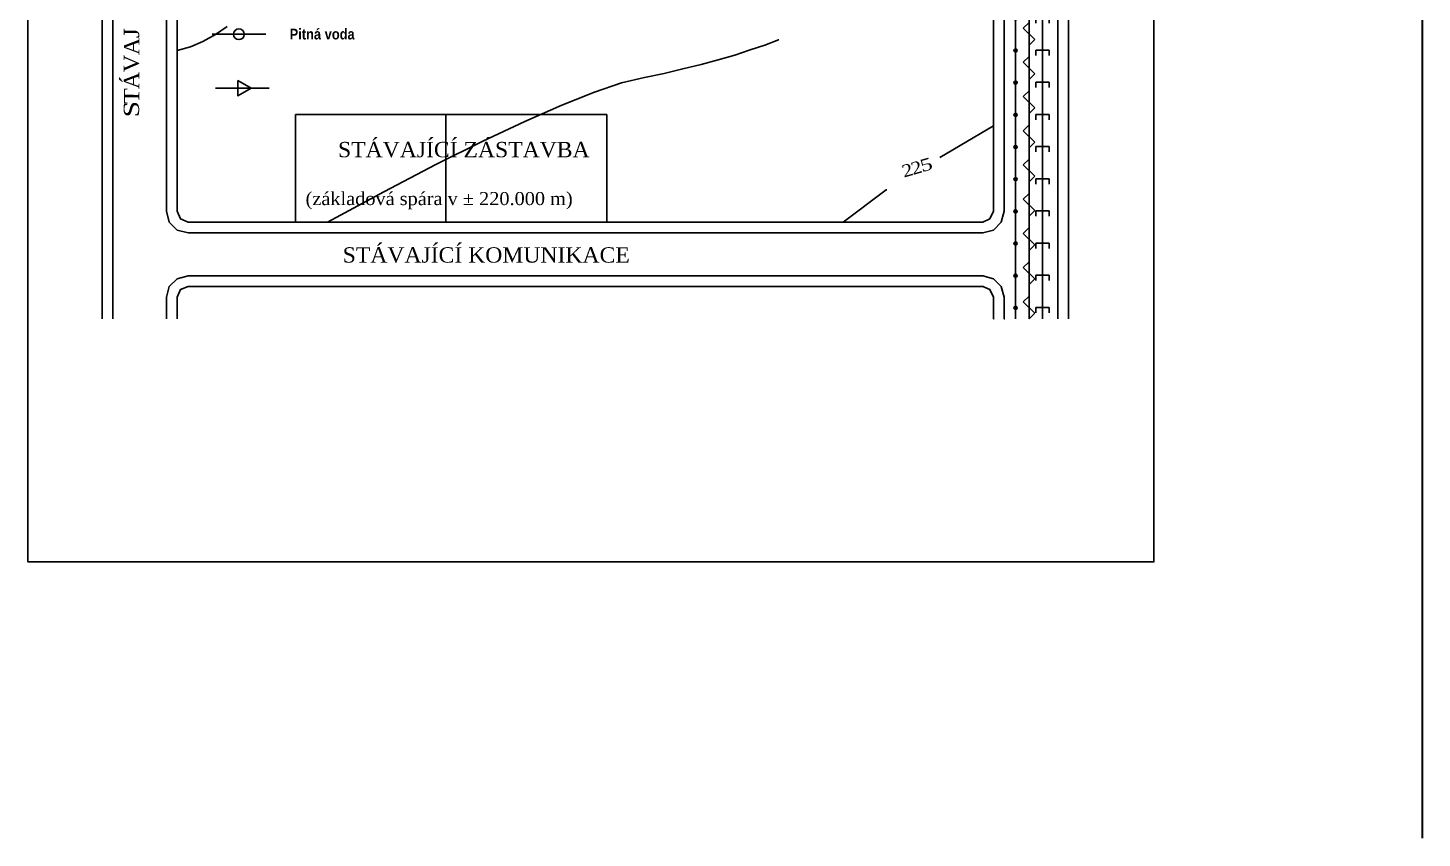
# Model space of a CAD drawing. Header units: millimetres. Extents: x -51 to 2999949, y -1641567 to 415040.
# Drawn here: x 2169949 to 2429949, y 7501 to 158620 of the extents above; entities that cross this region are included whole.
import ezdxf

# ---------------------------------------------------------------- set-up
doc = ezdxf.new("R2010")
doc.units = ezdxf.units.MM
doc.header["$LTSCALE"] = 75
doc.header["$MEASUREMENT"] = 0
doc.layers.get('0').update_dxf_attribs({"linetype": 'CONTINUOUS'})
doc.layers.add('dělící čára', color=140, linetype='CONTINUOUS', lineweight=30)
for name, color, linetype in [('elektrický kabel', 50, 'CONTINUOUS'), ('kanalizace', 222, 'CONTINUOUS'), ('pitná voda', 130, 'CONTINUOUS'), ('potrubí', 64, 'CONTINUOUS'), ('zařízení staveniště', 7, 'CONTINUOUS')]:
    doc.layers.add(name, color=color, linetype=linetype)
doc.styles.add('TIMESNEWROMAN', font='times.ttf')
doc.styles.add('zařízení stavby', font='ariblk.ttf', dxfattribs={"width": 0.75, "height": 2000})

# ---------------------------------------------------------------- blocks, each defined once
blk = doc.blocks.new('*U108')
at = {"layer": 'elektrický kabel'}
for p, q in [((-1061, 1055), (11, 2127)), ((1061, -1066), (-1061, 1055)), ((0, -2127), (1061, -1066))]:
    blk.add_line(p, q, dxfattribs=at)
blk = doc.blocks.new('*U109')
at = {"layer": 'elektrický kabel', "color": 0, "linetype": 'ByBlock', "lineweight": -2, "transparency": 16777216}
for p in [(0, 191410), (0, 185029), (0, 178649), (0, 172269), (0, 165888), (0, 159508), (0, 153128), (0, 146747), (0, 140367), (0, 133987), (0, 127607), (0, 121226), (0, 114846), (0, 108466), (0, 102085), (0, 95705), (0, 89325), (0, 82944), (0, 76564), (0, 70184), (0, 63803), (0, 57423), (0, 51043), (0, 44662), (0, 38282), (0, 31902), (0, 25521), (0, 19141), (0, 12761), (0, 6380), (0, 0)]:
    blk.add_blockref('*U108', p, dxfattribs=at)
blk = doc.blocks.new('*U110')
at = {"layer": 'kanalizace'}
for p, q in [((0, 500), (-1250, 500)), ((-1250, 500), (-1250, -500)), ((0, 500), (1250, 500)), ((1250, 500), (1250, -500))]:
    blk.add_line(p, q, dxfattribs=at)
blk = doc.blocks.new('*U111')
at = {"layer": 'kanalizace', "color": 0, "linetype": 'ByBlock', "lineweight": -2, "transparency": 16777216}
for p in [(0, 192000), (0, 186000), (0, 180000), (0, 174000), (0, 168000), (0, 162000), (0, 156000), (0, 150000), (0, 144000), (0, 138000), (0, 132000), (0, 126000), (0, 120000), (0, 114000), (0, 108000), (0, 102000), (0, 96000), (0, 90000), (0, 84000), (0, 78000), (0, 72000), (0, 66000), (0, 60000), (0, 54000), (0, 48000), (0, 42000), (0, 36000), (0, 30000), (0, 24000), (0, 18000), (0, 12000), (0, 6000), (0, 0)]:
    blk.add_blockref('*U110', p, dxfattribs=at)
blk = doc.blocks.new('*U112')
at = {"layer": 'pitná voda'}
blk.add_circle((0, 0), 300, dxfattribs=at)
blk = doc.blocks.new('*U113')
at = {"layer": 'pitná voda', "color": 0, "linetype": 'ByBlock', "lineweight": -2, "transparency": 16777216}
for p in [(0, 192000), (0, 186000), (0, 180000), (0, 174000), (0, 168000), (0, 162000), (0, 156000), (0, 150000), (0, 144000), (0, 138000), (0, 132000), (0, 126000), (0, 120000), (0, 114000), (0, 108000), (0, 102000), (0, 96000), (0, 90000), (0, 84000), (0, 78000), (0, 72000), (0, 66000), (0, 60000), (0, 54000), (0, 48000), (0, 42000), (0, 36000), (0, 30000), (0, 24000), (0, 18000), (0, 12000), (0, 6000), (0, 0)]:
    blk.add_blockref('*U112', p, dxfattribs=at)

msp = doc.modelspace()

# ---------------------------------------------------------------- linework, layer by layer
for p, q in [((2199847.5854, 112354.1279), (2348142.3038, 112354.1279)), ((2199847.5854, 110399.4985), (2348142.3038, 110399.4985))]:
    msp.add_line(p, q)
msp.add_lwpolyline([(2169948.9938, 356001.2066), (2169948.9938, 59001.2066), (2379948.9938, 59001.2066), (2379948.9938, 356001.2066)], close=True)
for points in [[(2183799.0401, 104355.573), (2183799.0401, 206459.2977), (2183901.9177, 206459.2977)], [(2185779.3872, 104355.573), (2185779.3872, 206459.2977), (2185882.2648, 206459.2977)], [(2195784.0135, 206459.2977), (2195784.0135, 124441.9724), (2196324.1064, 122358.7477), (2197764.3607, 120918.4934), (2199847.5854, 120378.4005), (2348039.4327, 120378.4005), (2350019.7798, 120918.4934), (2351460.0406, 122358.7477), (2352000.127, 124441.9724), (2352000.127, 206459.2977), (2352103.0111, 206459.2977)], [(2197764.3607, 206459.2977), (2197764.3607, 124441.9724), (2198407.3312, 123027.436), (2199847.5854, 122358.7477), (2348039.4327, 122358.7477), (2349351.0915, 123027.436), (2350019.7798, 124441.9724), (2350019.7798, 206459.2977), (2350122.664, 206459.2977)], [(2362004.7468, 104355.573), (2362004.7468, 206459.2977), (2362107.6179, 206459.2977)], [(2363985.0939, 104355.573), (2363985.0939, 206459.2977), (2364087.9781, 206459.2977)], [(2197764.3607, 154404.4029), (2200284.8072, 155073.0912), (2202599.4985, 156050.4058), (2204914.1898, 157387.7824), (2207100.2922, 158905.1965)], [(2307377.9699, 155407.4353), (2309898.4164, 156384.75), (2310001.2875, 156384.75)], [(2225797.873, 122358.7477), (2236342.5922, 128068.3291), (2246012.8679, 133109.2222), (2254808.7065, 137507.1317), (2262627.2239, 141133.4818), (2269545.5799, 144194.0278), (2275589.5186, 146611.6032), (2280656.1295, 148386.1951), (2284951.1548, 149363.5098), (2288577.518, 150135.0692), (2292075.2792, 151009.5127), (2295495.8871, 151781.0852), (2298685.022, 152655.5157), (2301771.2726, 153529.9593), (2304626.0633, 154532.9917), (2307377.9699, 155407.4353), (2307480.841, 155407.4353)], [(2219856.825, 122358.7477), (2219856.825, 142445.1406), (2277904.1968, 142445.1406), (2277904.1968, 122358.7477), (2247890.3439, 122358.7477), (2247890.3439, 142445.1406), (2247890.3439, 122358.7477), (2219856.825, 122358.7477), (2219959.7027, 122358.7477)], [(2340015.16, 134420.881), (2350019.7798, 140361.9224), (2350122.664, 140361.9224)], [(2321986.2675, 122358.7477), (2330010.5402, 128402.6732), (2330113.4113, 128402.6732)], [(2199847.5854, 112354.1279), (2197764.3607, 111814.035), (2196324.1064, 110399.4985), (2195784.0135, 108419.1448), (2195886.8846, 108419.1448)], [(2352000.127, 108419.1448), (2351460.0406, 110399.4985), (2350019.7798, 111814.035), (2348039.4327, 112354.1279), (2348142.3038, 112354.1279)], [(2199847.5854, 110399.4985), (2198407.3312, 109833.6813), (2197764.3607, 108419.1448), (2197867.2383, 108419.1448)], [(2350019.7798, 108419.1448), (2349351.0915, 109833.6813), (2348039.4327, 110399.4985), (2348142.3038, 110399.4985)], [(2195784.0135, 104355.573), (2195784.0135, 108419.1448), (2195886.8846, 108419.1448)], [(2197764.3607, 104355.573), (2197764.3607, 108419.1448), (2197867.2383, 108419.1448)], [(2350019.7798, 108419.1448), (2350019.7798, 104355.573), (2350122.664, 104355.573)], [(2352000.127, 108419.1448), (2352000.127, 104355.573), (2352103.0111, 104355.573)]]:
    msp.add_lwpolyline(points)
at = {"layer": 'dělící čára'}
msp.add_line((2429948.9938, 407501.2066), (2429948.9938, 7501.2066), dxfattribs=at)
at = {"layer": 'elektrický kabel'}
msp.add_line((2356640.6951, 302519.0837), (2356640.6951, 104355.573), dxfattribs=at)
at = {"layer": 'kanalizace'}
msp.add_line((2359140.6951, 104355.573), (2359146.1358, 302519.0837), dxfattribs=at)
at = {"layer": 'pitná voda'}
for p, q in [((2354140.6951, 302519.0837), (2354140.6951, 104355.573)), ((2204297.1733, 157432.1672), (2214297.1733, 157432.1672))]:
    msp.add_line(p, q, dxfattribs=at)
msp.add_circle((2209297.1733, 157432.1672), 1000, dxfattribs=at)
at = {"layer": 'potrubí'}
msp.add_line((2204914.1898, 147387.7824), (2214914.1898, 147387.7824), dxfattribs=at)
msp.add_lwpolyline([(2209107.8912, 148825.7658), (2209072.0089, 145970.5157), (2211562.6692, 147367.0658)], close=True, dxfattribs=at)

# ---------------------------------------------------------------- block references
at = {"layer": 'elektrický kabel'}
msp.add_blockref('*U109', (2356640.6951, 106482.348), dxfattribs=at)
at = {"layer": 'kanalizace'}
msp.add_blockref('*U111', (2359146.1358, 105976.8933), dxfattribs=at)
at = {"layer": 'pitná voda'}
msp.add_blockref('*U113', (2354140.6951, 106402.2151), dxfattribs=at)

# ---------------------------------------------------------------- texts
at = {"attachment_point": 7, "style": 'TIMESNEWROMAN'}
for s, insert, char_height, width, rotation in [('\\W1.09;J', (2190742.6953, 156719.5258), 2863.05416, 3226.500007, 89.900411366), ('\\W1.04;A', (2190742.8196, 153530.5218), 2863.05416, 4592.758633, 89.900411366), ('\\W1.05;V', (2190742.9962, 150341.4654), 2863.05416, 4599.969062, 89.900411366), ('\\W1.04;Á', (2190717.3176, 147177.9175), 2863.05416, 4592.758633, 89.900411366), ('\\W1.12;T', (2190717.3569, 144425.8802), 2863.05416, 4225.102355, 89.900411366), ('\\W1.28;S', (2190717.4027, 141905.172), 2863.05416, 4219.334297, 89.900411366), ('\\W1.16;2', (2333301.4343, 130692.6409), 2289.83564, 3047.345227, 15.800195223), ('\\W1.16;2', (2334998.7812, 131181.331), 2289.83564, 3047.345227, 15.800195223), ('\\W1.31;5', (2336696.1543, 131670.0341), 2289.83564, 3222.341082, 15.800195223)]:
    msp.add_mtext(s, dxfattribs=dict(at, insert=insert, char_height=char_height, width=width, rotation=rotation))
for s, insert, char_height, width in [('\\W1.02;STÁVAJÍCÍ\\~ZÁSTAVBA', (2227778.2266, 134421.0118), 2863.160702, 47179.177469), ('\\W1.03;(základová\\~spára\\~v\\~±\\~220.000\\~m)', (2221734.3011, 124776.4539), 2433.709411, 49434.835916), ('\\W1.02;STÁVAJÍCÍ\\~KOMUNIKACE', (2228652.6637, 114771.8668), 2863.160702, 53670.587301)]:
    msp.add_mtext(s, dxfattribs=dict(at, insert=insert, char_height=char_height, width=width))
at = {"layer": 'zařízení staveniště', "insert": (2218765.3335, 158463.2303), "char_height": 2000, "attachment_point": 1, "style": 'zařízení stavby'}
msp.add_mtext_dynamic_manual_height_columns('Pitná voda', width=19694.492472, gutter_width=10000, heights=[2203.0474], dxfattribs=at)

doc.saveas('drawing.dxf')
